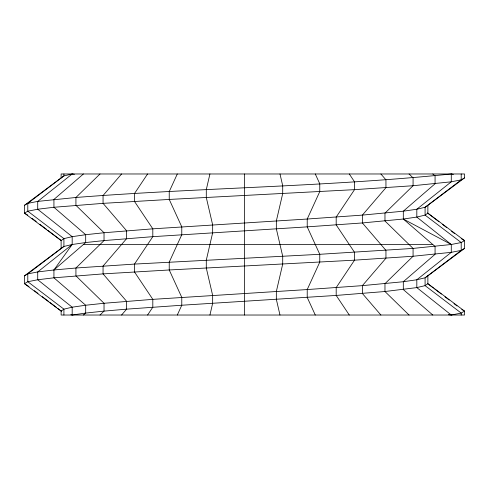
<?xml version="1.0" encoding="UTF-8"?>
<svg xmlns="http://www.w3.org/2000/svg" width="489" height="489" viewBox="0 0 489 489"><rect width="100%" height="100%" fill="white"/><g stroke="black" fill="none" stroke-linecap="round" stroke-linejoin="round"><path stroke-width="0.73" d="M209.928 173.974L206.291 189.646L206.291 197.483L212.66 224.909L212.66 232.746L206.291 260.172L206.291 268.009L212.66 295.435L212.66 303.272L209.928 315.026M177.299 173.974L169.237 191.602L169.237 199.439L181.78 226.865L181.78 234.702L169.237 262.135L169.237 269.971L181.78 297.398L181.78 305.234L177.299 315.026M147.574 173.974L134.475 193.565L134.475 201.401L152.812 228.828L152.812 236.664L134.475 264.091L134.475 271.927L152.812 299.354L152.812 307.19L147.574 315.026M427.875 275.845L425.088 277.807L416.817 279.763L403.309 281.725L362.373 285.643L307.22 289.561L152.812 299.354L104.029 303.272L85.691 305.234L53.931 277.807L53.931 269.971L72.183 244.5L72.183 236.664L37.72 209.237L27.794 211.193L24.45 213.155L61.125 240.582L61.125 248.418L24.45 275.845L24.45 283.681L61.125 311.108L61.125 315.026L464.55 315.026L464.55 311.108L427.875 283.681L427.875 275.845L464.55 248.418L464.55 240.582L427.875 213.155L427.875 205.319L464.55 177.892L464.55 173.974L61.125 173.974L61.125 177.892L24.45 205.319L24.45 213.155L27.794 215.111M121.578 173.974L103.057 195.521L103.057 203.357L126.627 230.784L126.627 238.62L103.057 266.053L103.057 273.889L126.627 301.316L126.627 309.152L121.578 315.026M100.013 173.974L75.929 197.483L37.72 201.401L27.794 203.357L24.45 205.319M100.013 315.026L104.029 311.108L126.627 309.152L181.78 305.234L336.188 295.435L384.971 291.517L416.817 287.599L425.088 285.643L427.875 283.681M83.423 173.974L53.931 199.439L53.931 207.275L85.691 234.702L104.029 232.746L152.812 228.828L307.22 219.029L362.373 215.111L403.309 211.193L416.817 209.237L425.088 207.275L427.875 205.319M24.45 275.845L27.794 273.889L37.72 271.927L53.931 269.971L85.691 242.538L104.029 240.582L152.812 236.664L307.22 226.865L362.373 222.947L403.309 219.029L416.817 217.073L425.088 215.111L427.875 213.155M83.423 315.026L85.691 313.07L104.029 311.108L104.029 303.272L75.929 275.845L75.929 268.009L104.029 240.582L104.029 232.746L75.929 205.319L75.929 197.483C200.918 187.684 326.542 186.78 451.28 173.974L453.407 174.39M74.438 174.298L72.183 173.974L37.72 201.401L37.72 209.237L53.931 207.275L103.057 203.357L169.237 199.439L354.525 189.646L413.071 185.728L451.28 181.81L461.206 179.848L464.55 177.892M61.125 240.582L63.912 238.62L72.183 236.664L85.691 234.702L85.691 242.538L72.183 244.5L37.72 271.927L37.72 279.763L72.183 307.19L85.691 305.234L85.691 313.07L72.183 315.026L70.807 314.702M61.125 177.892L63.912 175.93L72.183 173.974M61.125 248.418L63.912 246.462L72.183 244.5M61.125 311.108L63.912 309.152L72.183 307.19L72.183 315.026M24.45 283.681L27.794 281.725L37.72 279.763L53.931 277.807L103.057 273.889L169.237 269.971L354.525 260.172L413.071 256.254L451.28 252.336L461.206 250.38L464.55 248.418M53.931 269.971L75.929 268.009L134.475 264.091L319.763 254.298L413.071 248.418L451.28 244.5L461.206 242.538L464.55 240.582L461.206 238.62M448.334 314.671L451.28 315.026L461.206 313.07L464.55 311.108L461.763 309.476M83.423 244.5L432.802 244.5M432.802 173.974L435.069 175.93L435.069 183.766L403.309 211.193L403.309 219.029L451.28 244.5L451.28 252.336L416.817 279.763L416.817 287.599L451.28 315.026M25.006 284.011L28.998 286.554M427.496 213.021L438.933 221.706M442.545 224.451L446.763 227.654M451.573 231.309L454.587 233.595M427.496 283.553L433.517 288.125M434.721 289.036L441.341 294.066M444.953 296.811L449.165 300.008M453.981 303.663L456.995 305.949M32.005 218.314L36.223 221.511M39.835 224.255L46.455 229.286M47.659 230.197L61.504 240.71M34.413 290.668L38.026 293.412M42.237 296.615L48.863 301.64M50.067 302.557L56.687 307.587M57.891 308.498L61.504 311.242M451.28 244.5L416.817 217.073L416.817 209.237L451.28 181.81L451.28 173.974M403.309 219.029L435.069 246.462L435.069 254.298L403.309 281.725L403.309 289.561L432.802 315.026M409.055 173.974L413.071 177.892L413.071 185.728L384.971 213.155L384.971 220.991L413.071 248.418L413.071 256.254L384.971 283.681L384.971 291.517L409.055 315.026M380.894 173.974L385.943 179.848L385.943 187.684L362.373 215.111L362.373 222.947L385.943 250.38L385.943 258.216L362.373 285.643L362.373 293.479L380.894 315.026M349.287 173.974L354.525 181.81L354.525 189.646L336.188 217.073L336.188 224.909L354.525 252.336L354.525 260.172L336.188 287.599L336.188 295.435L349.287 315.026M315.283 173.974L319.763 183.766L319.763 191.602L307.22 219.029L307.22 226.865L319.763 254.298L319.763 262.135L307.22 289.561L307.22 297.398L315.283 315.026M279.983 173.974L282.709 185.728L282.709 193.565L276.34 220.991L276.34 228.828L282.709 256.254L282.709 264.091L276.34 291.517L276.34 299.354L279.983 315.026M461.206 173.974L461.206 179.848L425.088 207.275L425.088 215.111L461.206 242.538L461.206 250.38L425.088 277.807L425.088 285.643L461.206 313.07L461.206 315.026M244.5 173.974L244.5 315.026M63.912 173.974L63.912 175.93L27.794 203.357L27.794 211.193L63.912 238.62L63.912 246.462L27.794 273.889L27.794 281.725L63.912 309.152L63.912 315.026"/></g></svg>
